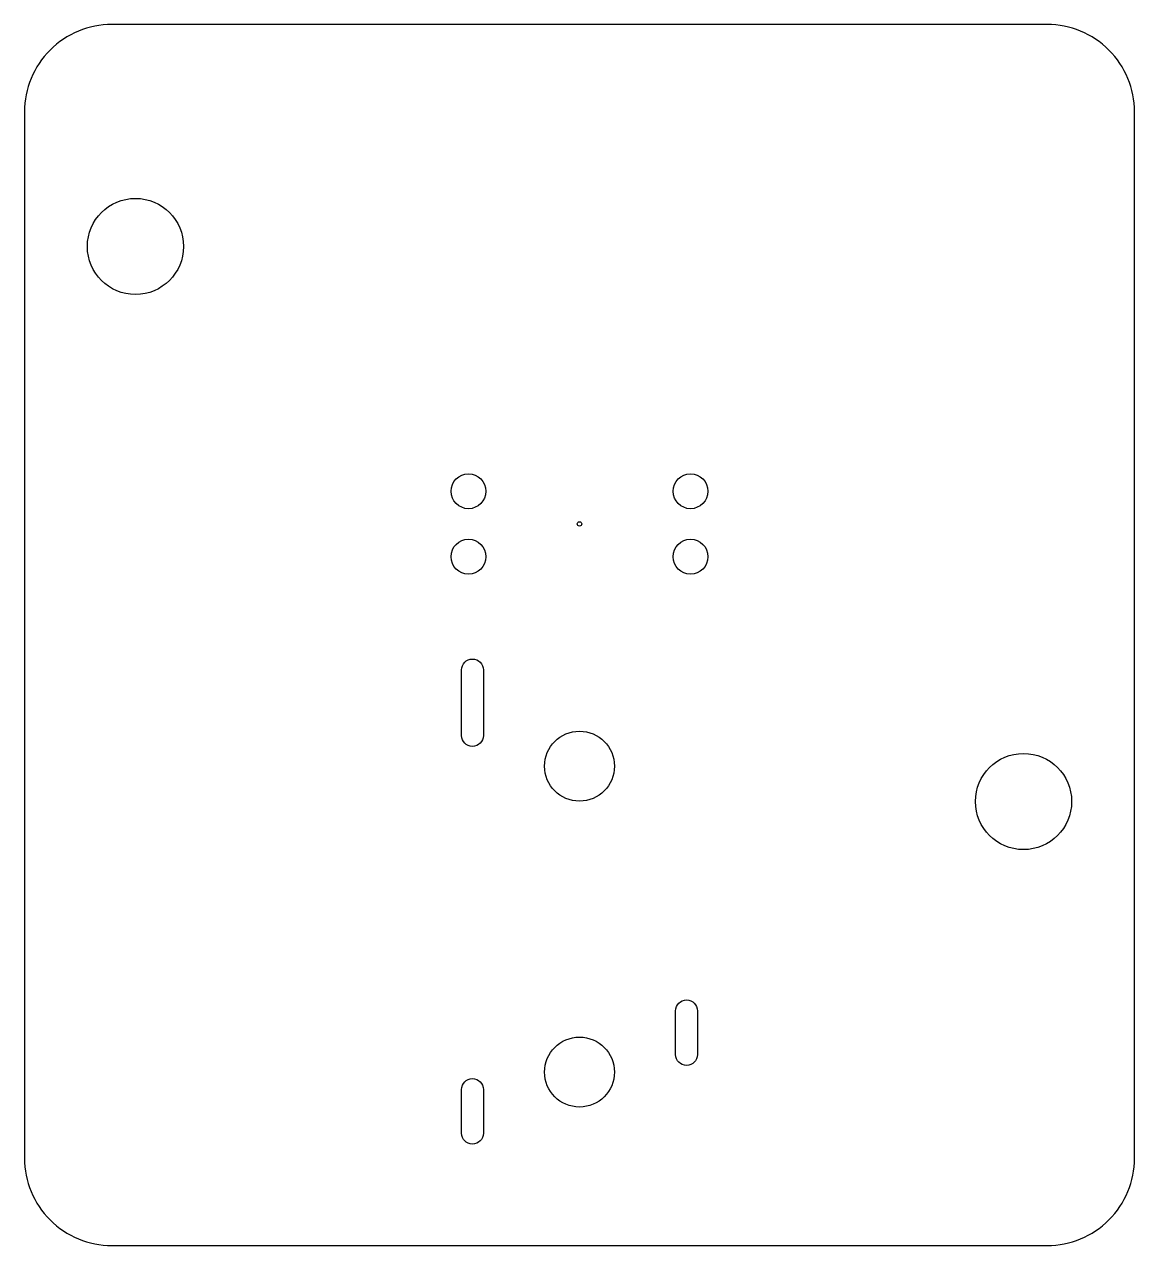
# Model space of a CAD drawing. Header units: millimetres. Extents: x -12.7 to 12.7, y -14 to 14.
import ezdxf

# ---------------------------------------------------------------- set-up
doc = ezdxf.new("R2010")
doc.units = ezdxf.units.MM

msp = doc.modelspace()

# ---------------------------------------------------------------- linework, layer by layer
for points in [[(-10.7, 13.97, 0.414214), (-12.7, 11.97), (-12.7, -11.97, 0.414214), (-10.7, -13.97), (10.7, -13.97, 0.414214), (12.7, -11.97), (12.7, 11.97, 0.414214), (10.7, 13.97)], [(-2.7, -0.8, -1), (-2.2, -0.8), (-2.2, -2.3, -1), (-2.7, -2.3)], [(2.2, -8.6, -1), (2.7, -8.6), (2.7, -9.6, -1), (2.2, -9.6)], [(-2.7, -10.4, -1), (-2.2, -10.4), (-2.2, -11.4, -1), (-2.7, -11.4)]]:
    msp.add_lwpolyline(points, format="xyb", close=True)
for centre, radius in [((-10.16, 8.89), 1.1), ((-2.54, 3.29), 0.4), ((2.54, 3.29), 0.4), ((0, 2.54), 0.05), ((-2.54, 1.79), 0.4), ((2.54, 1.79), 0.4), ((0, -3), 0.8), ((10.16, -3.81), 1.1), ((0, -10), 0.8)]:
    msp.add_circle(centre, radius)

doc.saveas('drawing.dxf')
